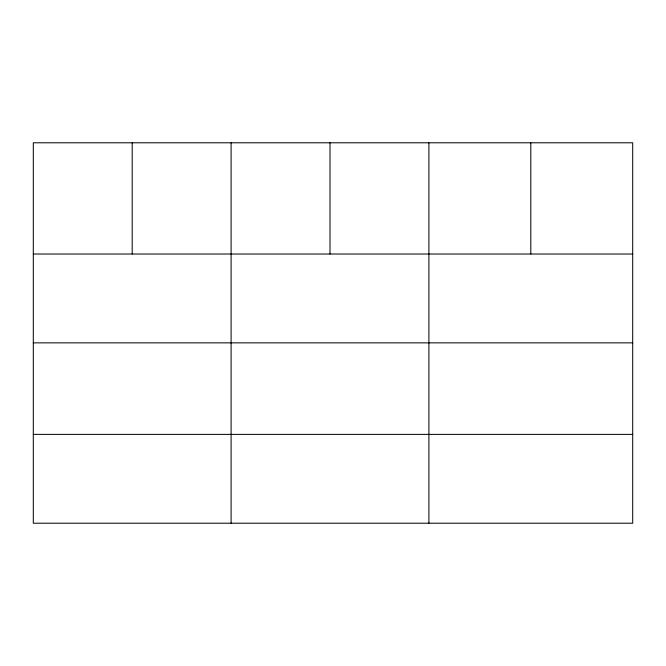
<?xml version="1.0" encoding="UTF-8"?>
<svg xmlns="http://www.w3.org/2000/svg" width="666" height="666" viewBox="0 0 666 666"><rect width="100%" height="100%" fill="white"/><g stroke="black" fill="none" stroke-linecap="round" stroke-linejoin="round"><path stroke-width="1" d="M632.7 342.857L632.7 142.79L33.3 142.79L33.3 523.21L632.7 523.21L632.7 342.857L33.3 342.857M33.3 254.021L632.7 254.021M33.3 434.382L632.7 434.382M530.802 142.79L530.802 254.021M428.904 142.79L428.904 523.21M330.003 142.79L330.003 254.021M231.102 142.79L231.102 523.21M132.201 142.79L132.201 254.021"/></g></svg>
